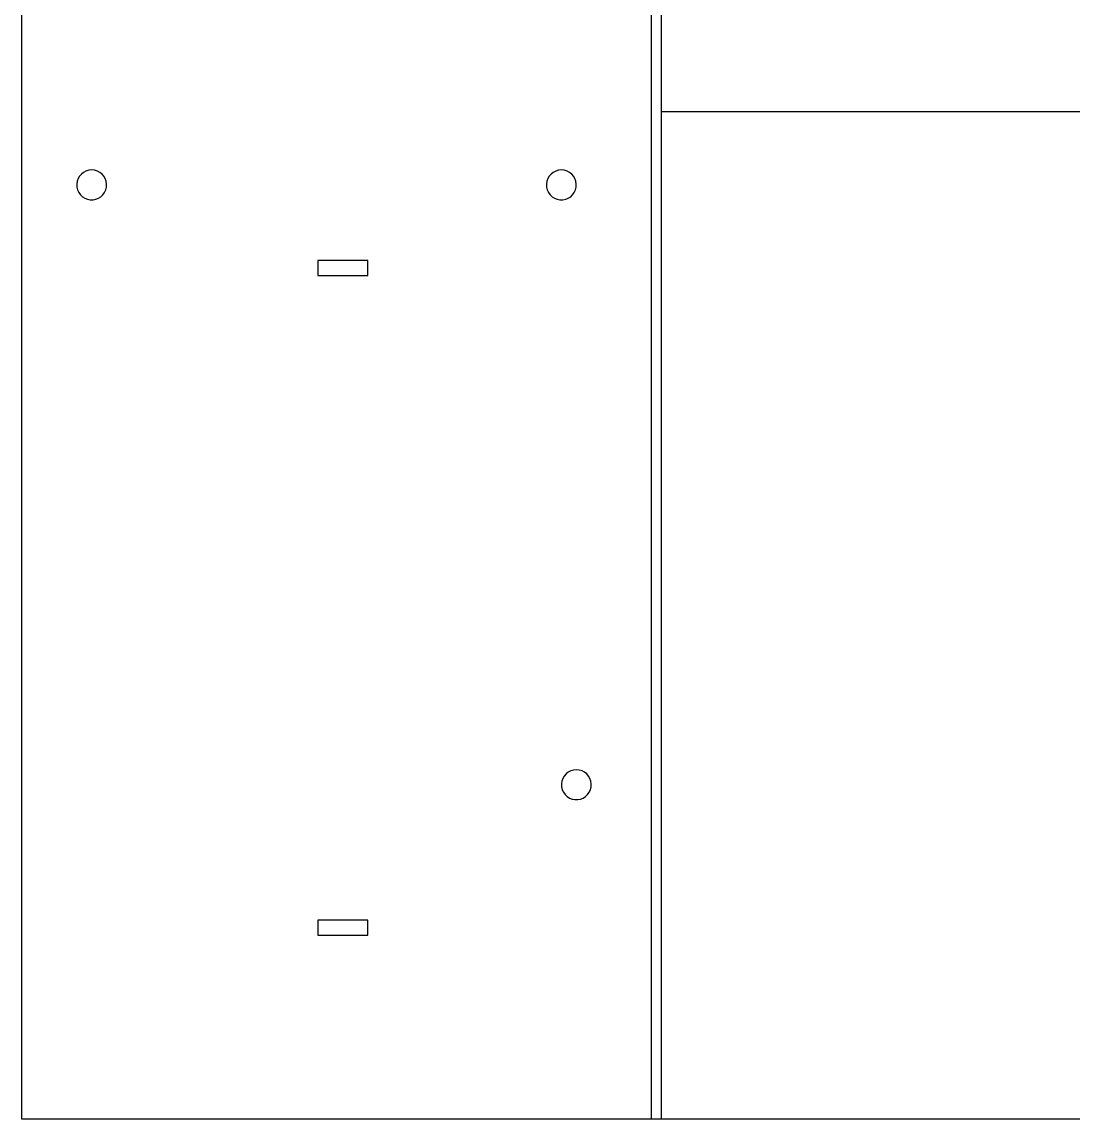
# Model space of a CAD drawing. Header units: metres. Extents: x 56 to 582, y -1273 to -834.
# Drawn here: x 56.2 to 266.6, y -1273.1 to -1053.6 of the extents above; entities that cross this region are included whole.
import ezdxf

# ---------------------------------------------------------------- set-up
doc = ezdxf.new("R2010")
doc.units = ezdxf.units.M

msp = doc.modelspace()

# ---------------------------------------------------------------- linework, layer by layer
at = {"layer": 'F Base plate'}
for p, q in [((56.22, -1273.14), (56.22, -834.14)), ((182.21, -1273.14), (182.21, -834.14)), ((184.21, -1071.64), (184.21, -834.14)), ((184.21, -1273.14), (184.21, -1071.64)), ((272.06, -1071.64), (184.21, -1071.64)), ((68.11, -1084.08), (67.74, -1084.51)), ((68.54, -1083.74), (68.11, -1084.08)), ((69.04, -1083.48), (68.54, -1083.74)), ((69.59, -1083.31), (69.04, -1083.48)), ((70.18, -1083.25), (69.59, -1083.31)), ((70.76, -1083.31), (70.18, -1083.25)), ((71.31, -1083.48), (70.76, -1083.31)), ((71.81, -1083.74), (71.31, -1083.48)), ((72.25, -1084.08), (71.81, -1083.74)), ((72.62, -1084.51), (72.25, -1084.08)), ((162.11, -1084.08), (161.74, -1084.51)), ((162.54, -1083.74), (162.11, -1084.08)), ((163.04, -1083.48), (162.54, -1083.74)), ((163.59, -1083.31), (163.04, -1083.48)), ((164.18, -1083.25), (163.59, -1083.31)), ((164.76, -1083.31), (164.18, -1083.25)), ((165.31, -1083.48), (164.76, -1083.31)), ((165.81, -1083.74), (165.31, -1083.48)), ((166.25, -1084.08), (165.81, -1083.74)), ((166.62, -1084.51), (166.25, -1084.08)), ((67.27, -1085.53), (67.18, -1086.1)), ((67.18, -1086.1), (67.21, -1086.7)), ((67.46, -1084.99), (67.27, -1085.53)), ((67.74, -1084.51), (67.46, -1084.99)), ((72.9, -1084.99), (72.62, -1084.51)), ((73.09, -1085.53), (72.9, -1084.99)), ((73.17, -1086.1), (73.09, -1085.53)), ((73.15, -1086.7), (73.17, -1086.1)), ((161.27, -1085.53), (161.18, -1086.1)), ((161.18, -1086.1), (161.21, -1086.7)), ((161.46, -1084.99), (161.27, -1085.53)), ((161.74, -1084.51), (161.46, -1084.99)), ((166.9, -1084.99), (166.62, -1084.51)), ((167.09, -1085.53), (166.9, -1084.99)), ((167.17, -1086.1), (167.09, -1085.53)), ((167.15, -1086.7), (167.17, -1086.1)), ((67.21, -1086.7), (67.35, -1087.26)), ((67.35, -1087.26), (67.59, -1087.77)), ((67.59, -1087.77), (67.91, -1088.22)), ((67.91, -1088.22), (68.32, -1088.61)), ((68.32, -1088.61), (68.79, -1088.91)), ((71.57, -1088.91), (72.04, -1088.61)), ((72.04, -1088.61), (72.44, -1088.22)), ((72.44, -1088.22), (72.77, -1087.77)), ((72.77, -1087.77), (73.01, -1087.26)), ((73.01, -1087.26), (73.15, -1086.7)), ((161.21, -1086.7), (161.35, -1087.26)), ((161.35, -1087.26), (161.59, -1087.77)), ((161.59, -1087.77), (161.91, -1088.22)), ((161.91, -1088.22), (162.32, -1088.61)), ((162.32, -1088.61), (162.79, -1088.91)), ((165.57, -1088.91), (166.04, -1088.61)), ((166.04, -1088.61), (166.44, -1088.22)), ((166.44, -1088.22), (166.77, -1087.77)), ((166.77, -1087.77), (167.01, -1087.26)), ((167.01, -1087.26), (167.15, -1086.7)), ((68.79, -1088.91), (69.31, -1089.13)), ((69.31, -1089.13), (69.88, -1089.24)), ((69.88, -1089.24), (70.48, -1089.24)), ((70.48, -1089.24), (71.04, -1089.13)), ((71.04, -1089.13), (71.57, -1088.91)), ((162.79, -1088.91), (163.31, -1089.13)), ((163.31, -1089.13), (163.88, -1089.24)), ((163.88, -1089.24), (164.47, -1089.24)), ((164.47, -1089.24), (165.04, -1089.13)), ((165.04, -1089.13), (165.57, -1088.91)), ((125.42, -1101.35), (115.42, -1101.35)), ((115.42, -1101.35), (115.42, -1104.35)), ((125.42, -1104.35), (125.42, -1101.35)), ((115.42, -1104.35), (125.42, -1104.35)), ((164.46, -1204.99), (164.27, -1205.53)), ((164.74, -1204.51), (164.46, -1204.99)), ((165.11, -1204.08), (164.74, -1204.51)), ((165.54, -1203.74), (165.11, -1204.08)), ((166.04, -1203.48), (165.54, -1203.74)), ((166.59, -1203.31), (166.04, -1203.48)), ((167.18, -1203.25), (166.59, -1203.31)), ((167.76, -1203.31), (167.18, -1203.25)), ((168.31, -1203.48), (167.76, -1203.31)), ((168.81, -1203.74), (168.31, -1203.48)), ((169.25, -1204.08), (168.81, -1203.74)), ((169.62, -1204.51), (169.25, -1204.08)), ((169.9, -1204.99), (169.62, -1204.51)), ((170.09, -1205.53), (169.9, -1204.99)), ((164.27, -1205.53), (164.18, -1206.1)), ((164.18, -1206.1), (164.21, -1206.7)), ((164.21, -1206.7), (164.35, -1207.26)), ((170.01, -1207.26), (170.15, -1206.7)), ((170.17, -1206.1), (170.09, -1205.53)), ((170.15, -1206.7), (170.17, -1206.1)), ((164.35, -1207.26), (164.59, -1207.77)), ((164.59, -1207.77), (164.91, -1208.22)), ((164.91, -1208.22), (165.32, -1208.61)), ((165.32, -1208.61), (165.79, -1208.91)), ((165.79, -1208.91), (166.31, -1209.13)), ((166.31, -1209.13), (166.88, -1209.24)), ((166.88, -1209.24), (167.48, -1209.24)), ((167.48, -1209.24), (168.04, -1209.13)), ((168.04, -1209.13), (168.57, -1208.91)), ((168.57, -1208.91), (169.04, -1208.61)), ((169.04, -1208.61), (169.44, -1208.22)), ((169.44, -1208.22), (169.77, -1207.77)), ((169.77, -1207.77), (170.01, -1207.26)), ((125.42, -1233.35), (115.42, -1233.35)), ((115.42, -1233.35), (115.42, -1236.35)), ((125.42, -1236.35), (125.42, -1233.35)), ((115.42, -1236.35), (125.42, -1236.35)), ((182.21, -1273.14), (56.22, -1273.14)), ((184.21, -1273.14), (182.21, -1273.14)), ((372.06, -1273.14), (184.21, -1273.14))]:
    msp.add_line(p, q, dxfattribs=at)

doc.saveas('drawing.dxf')
